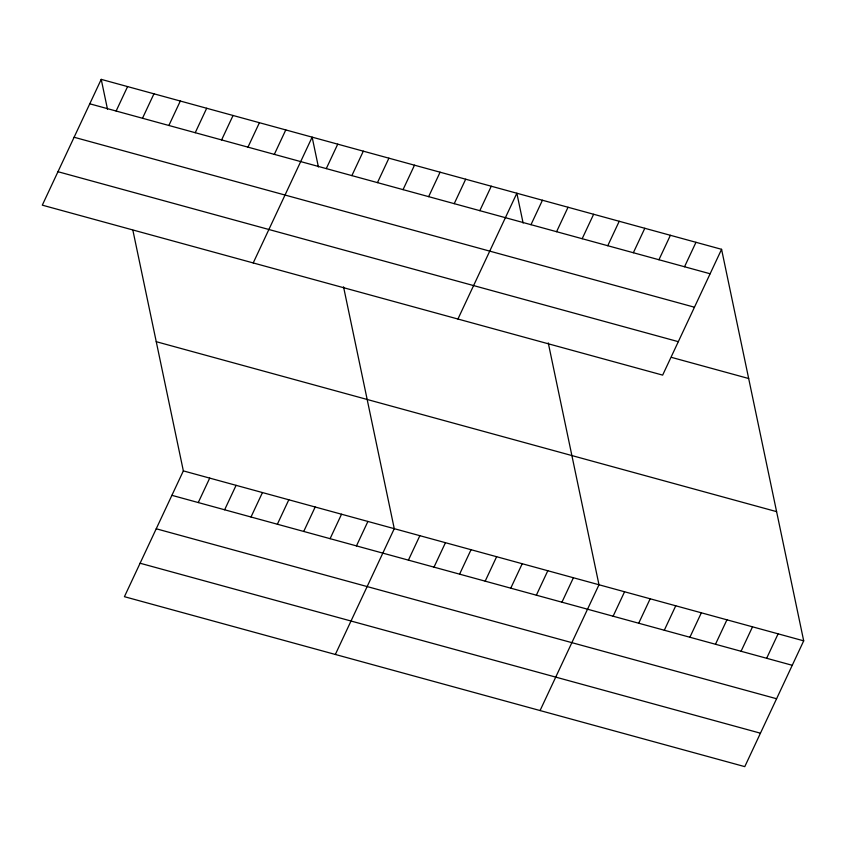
<?xml version="1.0" encoding="UTF-8"?>
<svg xmlns="http://www.w3.org/2000/svg" width="846" height="846" viewBox="0 0 846 846"><rect width="100%" height="100%" fill="white"/><g stroke="black" fill="none" stroke-linecap="round" stroke-linejoin="round"><path stroke-width="1.27" d="M101.224 79.365L42.3 205.155L662.651 375.116L721.575 249.316L101.224 79.365L107.484 109.176M116.135 111.027L127.587 86.588M142.498 118.25L153.951 93.811M168.872 125.472L180.314 101.034M195.236 132.706L206.688 108.256M221.599 139.928L233.052 115.479M247.963 147.151L259.415 122.702M274.326 154.374L285.779 129.924M253.218 262.937L312.142 137.147L318.403 166.958M132.896 230.324L183.349 470.884L124.425 596.684L744.776 766.635L803.7 640.845L721.575 249.316M326.281 168.608L337.734 144.158M198.26 502.556L209.713 478.106M351.873 175.619L363.325 151.17M377.464 182.63L388.906 158.181M224.634 509.778L236.087 485.34M403.045 189.641L414.498 165.192M250.998 517.001L262.45 492.562M428.636 196.653L440.089 172.203M277.361 524.224L288.814 499.785M454.228 203.664L465.681 179.215M303.725 531.447L315.177 507.008M479.819 210.675L491.272 186.226M330.088 538.68L341.541 514.231M457.929 319.027L516.853 193.237L523.114 223.048M356.452 545.903L367.904 521.453M530.992 224.687L542.445 200.248M335.344 654.466L394.268 528.676L343.539 286.826M556.583 231.698L568.036 207.259M408.407 560.137L419.859 535.687M582.175 238.709L593.628 214.271M433.998 567.148L445.451 542.698M607.766 245.721L619.219 221.282M459.59 574.159L471.042 549.71M633.358 252.732L644.8 228.293M485.181 581.17L496.623 556.721M658.939 259.743L670.392 235.304M510.762 588.171L522.215 563.732M684.53 266.754L695.983 242.305M536.353 595.182L547.806 570.743M561.945 602.193L573.398 577.755M540.065 710.555L598.989 584.766L548.261 342.916M613.117 616.216L624.57 591.777M638.709 623.227L650.162 598.788M664.3 630.238L675.753 605.789M689.892 637.25L701.345 612.8M715.483 644.261L726.936 619.811M741.064 651.272L752.517 626.823M766.656 658.283L778.109 633.834M89.771 103.804L710.122 273.766M74.11 137.253L694.45 307.214M57.962 171.706L678.312 341.668M671.904 357.488L748.678 378.522M156.246 341.689L776.596 511.64M183.349 470.884L803.7 640.845M171.897 495.333L792.247 665.294M156.235 528.782L776.586 698.743M140.098 563.235L760.438 733.196"/></g></svg>
